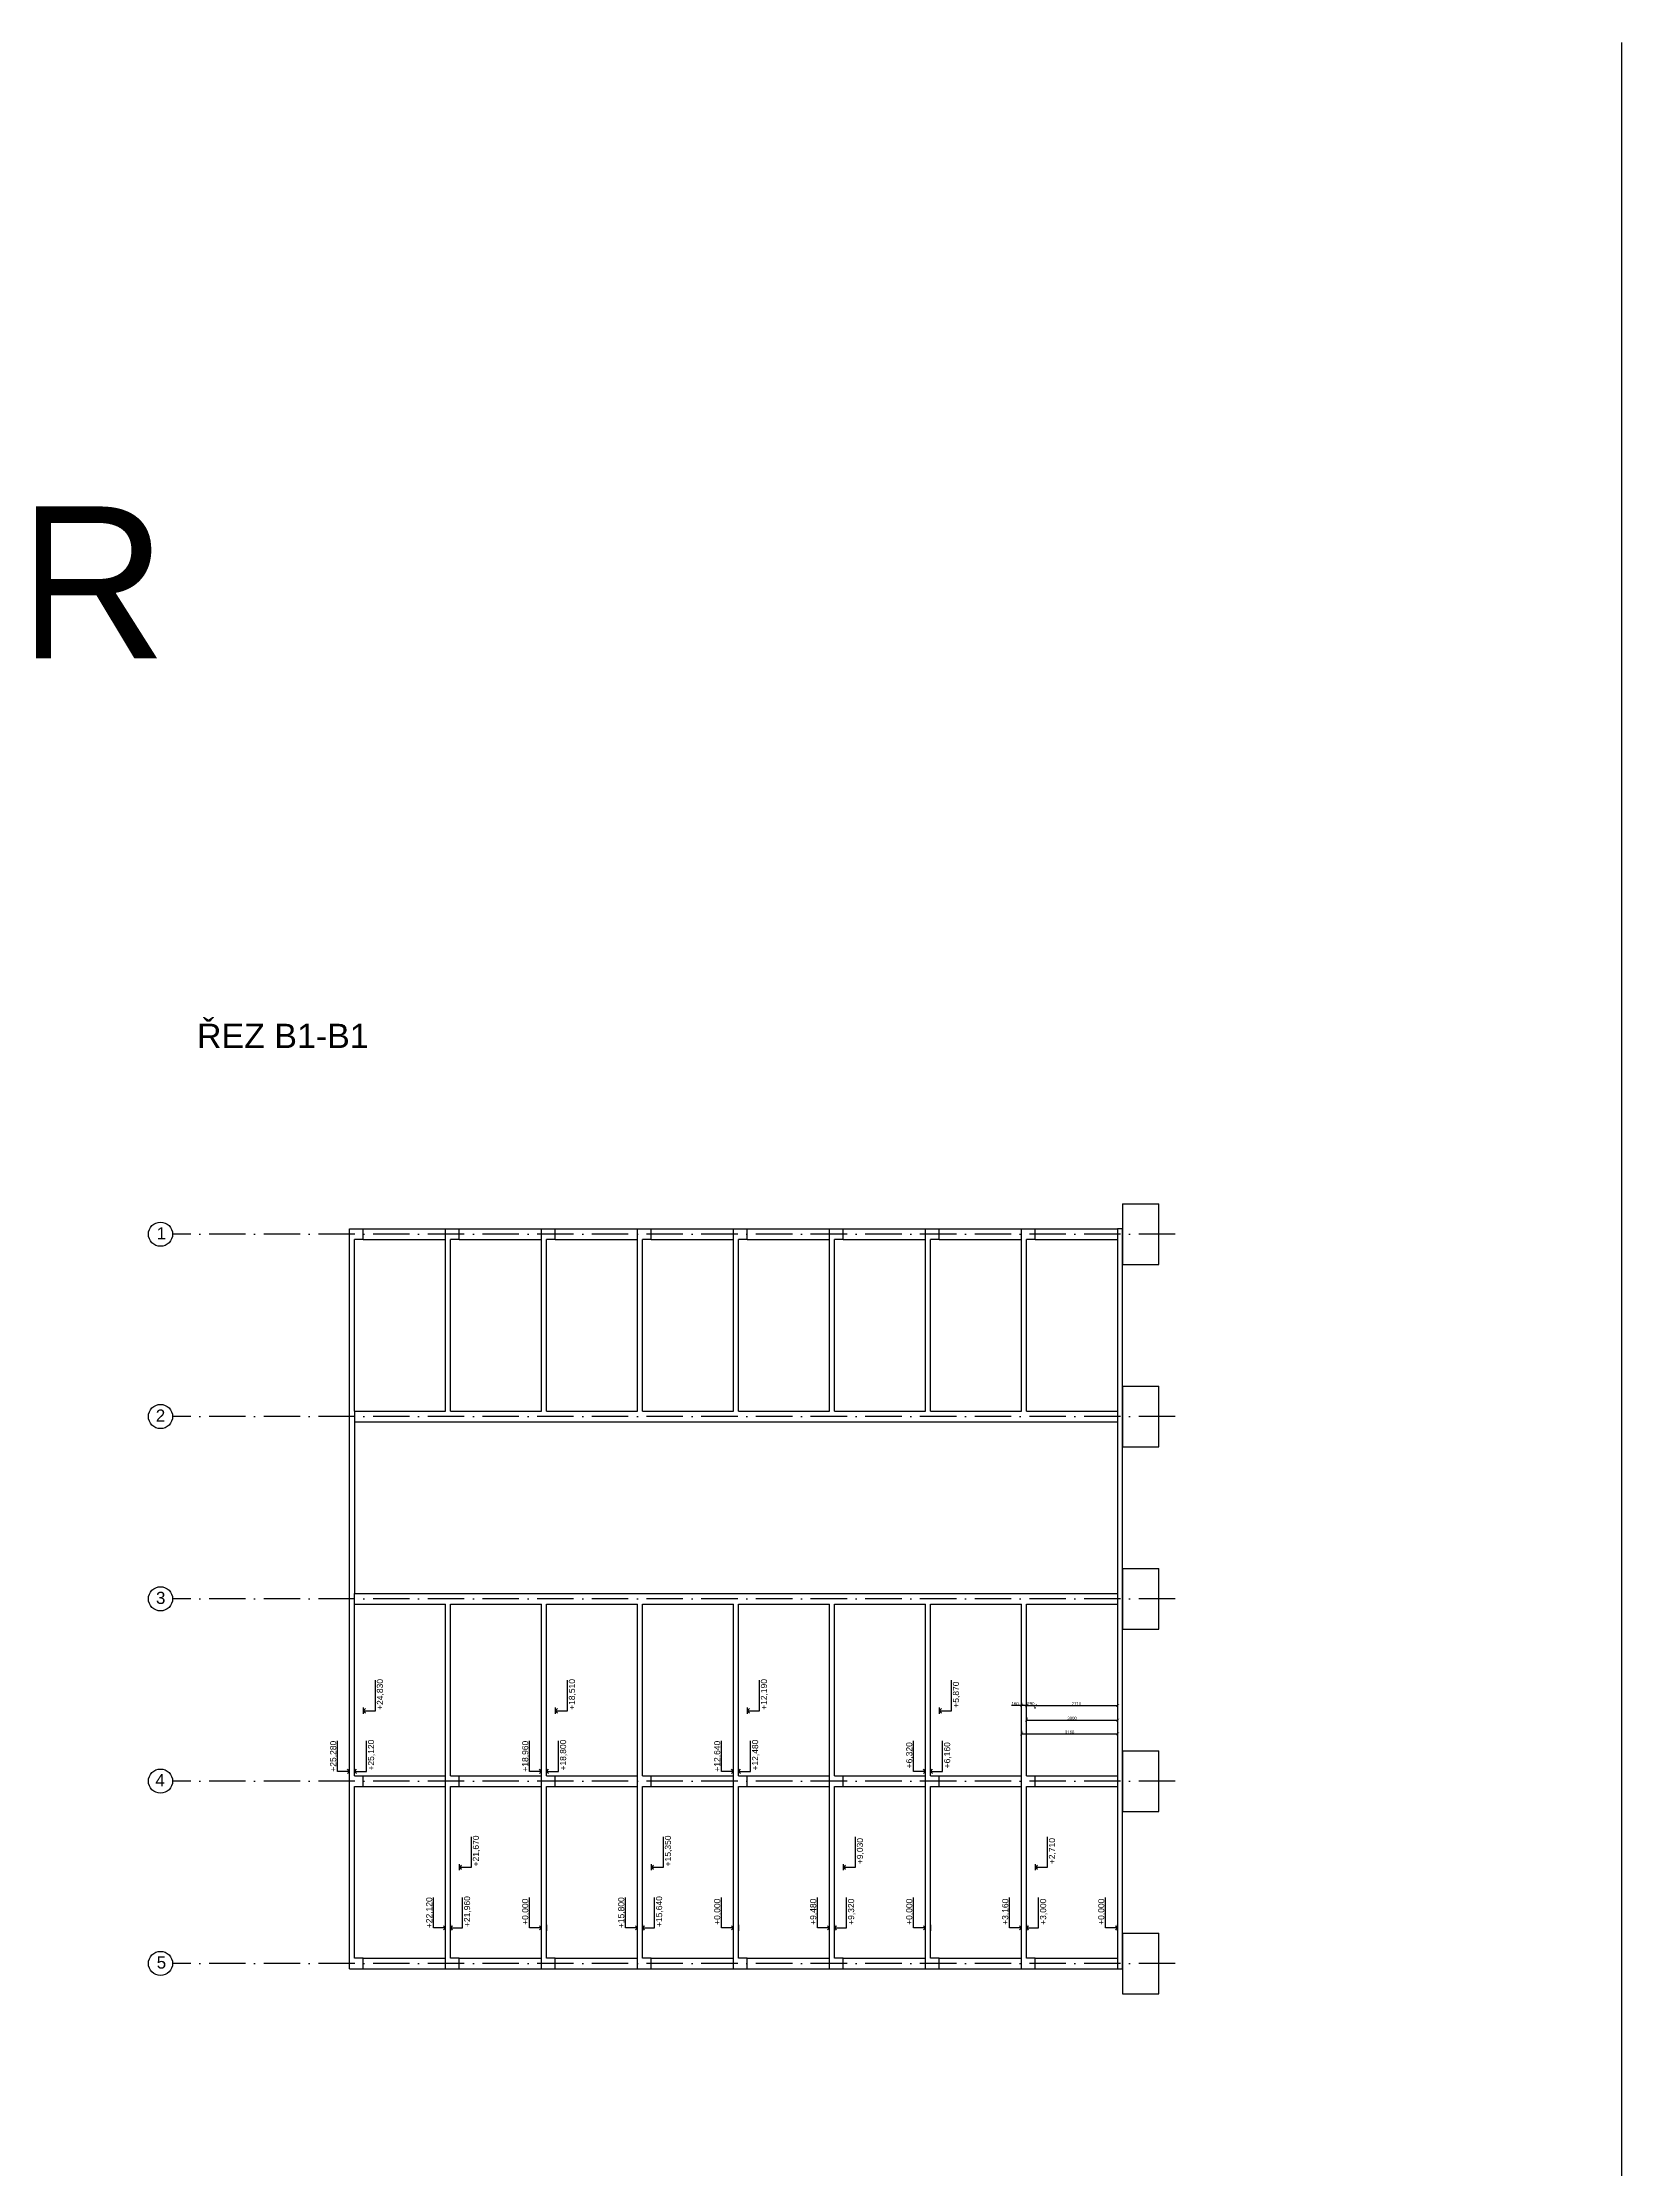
# Model space of a CAD drawing. Header units: millimetres. Extents: x 1924 to 471109, y -30014 to 109986.
# Drawn here: x 53893 to 105861, y 39986 to 109986 of the extents above; entities that cross this region are included whole.
import ezdxf

# ---------------------------------------------------------------- set-up
doc = ezdxf.new("R2010")
doc.units = ezdxf.units.MM
doc.header["$LTSCALE"] = 100
doc.linetypes.add('ACAD_ISO10W100', pattern=[18, 12, -3, 0, -3])
for name, color, linetype in [('koty', 140, 'Continuous'), ('rez osy', 255, 'ACAD_ISO10W100'), ('rez sloupy', 90, 'Continuous')]:
    doc.layers.add(name, color=color, linetype=linetype)
for name, color, linetype, lineweight, plot in [('nosne steny', 140, 'Continuous', 30, False), ('podlazi', 40, 'Continuous', 30, False), ('rez pasy+podlazi', 40, 'Continuous', 30, False)]:
    doc.layers.add(name, color=color, linetype=linetype, lineweight=lineweight, plot=plot)
for name, color, linetype, plot in [('osy objektu', 130, 'ACAD_ISO10W100', False), ('osy objektu text', 130, 'Continuous', False), ('patky', 240, 'Continuous', False), ('POJMENOVANI', 255, 'Continuous', False), ('popisky', 140, 'Continuous', False)]:
    doc.layers.add(name, color=color, linetype=linetype, plot=plot)
doc.styles.add('osy', font='arial.ttf', dxfattribs={"height": 400})
doc.styles.add('popisky', font='arial.ttf', dxfattribs={"height": 200})
doc.styles.get("Standard").update_dxf_attribs({"font": 'arial.ttf'})
doc.styles.add('ZADANI', font='arial.ttf', dxfattribs={"height": 5000})
doc.dimstyles.new('koty 100', dxfattribs={"dimtxt": 100, "dimasz": 100, "dimexe": 50, "dimexo": 100, "dimgap": 10, "dimtad": 1, "dimtxsty": 'Standard', "dimblk": 'ARCHTICK', "dimcen": 2.5, "dimadec": 0, "dimazin": 0, "dimtfac": 1, "dimtmove": 0, "dimatfit": 3, "dimfxl": 1, "dimarcsym": 0})

# ---------------------------------------------------------------- blocks, each defined once
blk = doc.blocks.new('_ArchTick')
at = {"color": 0, "linetype": 'ByBlock', "const_width": 0.15}
blk.add_lwpolyline([(-0.5, -0.5), (0.5, 0.5)], dxfattribs=at)
blk = doc.blocks.new('*D48')
at = {"layer": 'Defpoints', "color": 0, "transparency": 16777216}
for p in [(86118, 55243), (86278, 55254), (86278, 55243)]:
    blk.add_point(p, dxfattribs=at)
at = {"layer": 'koty', "color": 0, "lineweight": -2, "transparency": 16777216}
for p, q in [((86118, 55343), (86118, 55304)), ((86278, 55343), (86278, 55304)), ((86118, 55254), (85787, 55254)), ((86278, 55254), (86118, 55254))]:
    blk.add_line(p, q, dxfattribs=at)
at = {"layer": 'koty', "color": 0, "lineweight": -2, "transparency": 16777216, "xscale": 100, "yscale": 100, "zscale": 100, "rotation": 180}
blk.add_blockref('_ArchTick', (86118, 55254), dxfattribs=at)
at = {"layer": 'koty', "color": 0, "lineweight": -2, "transparency": 16777216, "xscale": 100, "yscale": 100, "zscale": 100}
blk.add_blockref('_ArchTick', (86278, 55254), dxfattribs=at)
at = {"layer": 'koty', "color": 0, "transparency": 16777216, "insert": (85903, 55315), "char_height": 100, "attachment_point": 5}
blk.add_mtext('160', dxfattribs=at)
blk = doc.blocks.new('*D44')
at = {"layer": 'Defpoints', "color": 0, "transparency": 16777216}
for p in [(86278, 55243), (86568, 55257), (86568, 55254)]:
    blk.add_point(p, dxfattribs=at)
at = {"layer": 'koty', "color": 0, "lineweight": -2, "transparency": 16777216}
for p, q in [((86278, 55343), (86278, 55304)), ((86278, 55254), (86568, 55254)), ((86568, 55157), (86568, 55204))]:
    blk.add_line(p, q, dxfattribs=at)
at = {"layer": 'koty', "color": 0, "lineweight": -2, "transparency": 16777216, "xscale": 100, "yscale": 100, "zscale": 100, "rotation": 180}
blk.add_blockref('_ArchTick', (86278, 55254), dxfattribs=at)
at = {"layer": 'koty', "color": 0, "lineweight": -2, "transparency": 16777216, "xscale": 100, "yscale": 100, "zscale": 100}
blk.add_blockref('_ArchTick', (86568, 55254), dxfattribs=at)
at = {"layer": 'koty', "color": 0, "transparency": 16777216, "insert": (86423, 55315), "char_height": 100, "attachment_point": 5}
blk.add_mtext('290', dxfattribs=at)
blk = doc.blocks.new('*D45')
at = {"layer": 'Defpoints', "color": 0, "transparency": 16777216}
for p in [(86568, 55257), (89278, 55254), (89278, 55243)]:
    blk.add_point(p, dxfattribs=at)
at = {"layer": 'koty', "color": 0, "lineweight": -2, "transparency": 16777216}
for p, q in [((89278, 55343), (89278, 55304)), ((86568, 55254), (89278, 55254)), ((86568, 55157), (86568, 55204))]:
    blk.add_line(p, q, dxfattribs=at)
at = {"layer": 'koty', "color": 0, "lineweight": -2, "transparency": 16777216, "xscale": 100, "yscale": 100, "zscale": 100, "rotation": 180}
blk.add_blockref('_ArchTick', (86568, 55254), dxfattribs=at)
at = {"layer": 'koty', "color": 0, "lineweight": -2, "transparency": 16777216, "xscale": 100, "yscale": 100, "zscale": 100}
blk.add_blockref('_ArchTick', (89278, 55254), dxfattribs=at)
at = {"layer": 'koty', "color": 0, "transparency": 16777216, "insert": (87923, 55315), "char_height": 100, "attachment_point": 5}
blk.add_mtext('2710', dxfattribs=at)
blk = doc.blocks.new('*D46')
at = {"layer": 'Defpoints', "color": 0, "transparency": 16777216}
for p in [(86278, 54775), (89278, 54775), (89278, 54775)]:
    blk.add_point(p, dxfattribs=at)
at = {"layer": 'koty', "color": 0, "lineweight": -2, "transparency": 16777216}
for p, q in [((86278, 54875), (86278, 54825)), ((86278, 54775), (89278, 54775)), ((89278, 54875), (89278, 54825))]:
    blk.add_line(p, q, dxfattribs=at)
at = {"layer": 'koty', "color": 0, "lineweight": -2, "transparency": 16777216, "xscale": 100, "yscale": 100, "zscale": 100, "rotation": 180}
blk.add_blockref('_ArchTick', (86278, 54775), dxfattribs=at)
at = {"layer": 'koty', "color": 0, "lineweight": -2, "transparency": 16777216, "xscale": 100, "yscale": 100, "zscale": 100}
blk.add_blockref('_ArchTick', (89278, 54775), dxfattribs=at)
at = {"layer": 'koty', "color": 0, "transparency": 16777216, "insert": (87778, 54836), "char_height": 100, "attachment_point": 5}
blk.add_mtext('3000', dxfattribs=at)
blk = doc.blocks.new('*D47')
at = {"layer": 'Defpoints', "color": 0, "transparency": 16777216}
for p in [(86118, 54320), (89278, 54320), (89278, 54320)]:
    blk.add_point(p, dxfattribs=at)
at = {"layer": 'koty', "color": 0, "lineweight": -2, "transparency": 16777216}
for p, q in [((86118, 54420), (86118, 54370)), ((86118, 54320), (89278, 54320)), ((89278, 54420), (89278, 54370))]:
    blk.add_line(p, q, dxfattribs=at)
at = {"layer": 'koty', "color": 0, "lineweight": -2, "transparency": 16777216, "xscale": 100, "yscale": 100, "zscale": 100, "rotation": 180}
blk.add_blockref('_ArchTick', (86118, 54320), dxfattribs=at)
at = {"layer": 'koty', "color": 0, "lineweight": -2, "transparency": 16777216, "xscale": 100, "yscale": 100, "zscale": 100}
blk.add_blockref('_ArchTick', (89278, 54320), dxfattribs=at)
at = {"layer": 'koty', "color": 0, "transparency": 16777216, "insert": (87698, 54381), "char_height": 100, "attachment_point": 5}
blk.add_mtext('3160', dxfattribs=at)

msp = doc.modelspace()

# ---------------------------------------------------------------- linework, layer by layer
at = {"layer": 'nosne steny'}
for p, q in [((64158.329, 64941.005), (67158.329, 64941.005)), ((64158.329, 64591.005), (67158.329, 64591.005)), ((67158.329, 64591.005), (70318.329, 64591.005)), ((67318.329, 64941.005), (70318.329, 64941.005)), ((70318.329, 64591.005), (73478.329, 64591.005)), ((70478.329, 64941.005), (73478.329, 64941.005)), ((73478.329, 64591.005), (76638.329, 64591.005)), ((73638.329, 64941.005), (76638.329, 64941.005)), ((76638.329, 64591.005), (79798.329, 64591.005)), ((76798.329, 64941.005), (79798.329, 64941.005)), ((79798.329, 64591.005), (82958.329, 64591.005)), ((79958.329, 64941.005), (82958.329, 64941.005)), ((82958.329, 64591.005), (86118.329, 64591.005)), ((83118.329, 64941.005), (86118.329, 64941.005)), ((86118.329, 64591.005), (89278.329, 64591.005)), ((86278.329, 64941.005), (89278.329, 64941.005)), ((64158.329, 58941.005), (67158.329, 58941.005)), ((67158.329, 58941.005), (70318.329, 58941.005)), ((70318.329, 58941.005), (73478.329, 58941.005)), ((73478.329, 58941.005), (76638.329, 58941.005)), ((76638.329, 58941.005), (79798.329, 58941.005)), ((79798.329, 58941.005), (82958.329, 58941.005)), ((82958.329, 58941.005), (86118.329, 58941.005)), ((86118.329, 58941.005), (89278.329, 58941.005)), ((64158.329, 58591.005), (67158.329, 58591.005)), ((67318.329, 58591.005), (70318.329, 58591.005)), ((70478.329, 58591.005), (73478.329, 58591.005)), ((73638.329, 58591.005), (76638.329, 58591.005)), ((76798.329, 58591.005), (79798.329, 58591.005)), ((79958.329, 58591.005), (82958.329, 58591.005)), ((83118.329, 58591.005), (86118.329, 58591.005)), ((86278.329, 58591.005), (89278.329, 58591.005))]:
    msp.add_line(p, q, dxfattribs=at)
at = {"layer": 'osy objektu'}
for p, q in [((91173.329, 70766.005), (58173.329, 70766.005)), ((91173.329, 64766.005), (58173.329, 64766.005)), ((91173.329, 58766.005), (58173.329, 58766.005)), ((91173.329, 52766.005), (58173.329, 52766.005)), ((91173.329, 46766.005), (58173.329, 46766.005))]:
    msp.add_line(p, q, dxfattribs=at)
at = {"layer": 'osy objektu text'}
for centre in [(57775.088, 70766.005), (57775.088, 64766.005), (57775.088, 58766.005), (57775.088, 52766.005), (57775.088, 46766.005)]:
    msp.add_circle(centre, 398.24, dxfattribs=at)
at = {"layer": 'patky'}
for p, q in [((89438.329, 71766.005), (90638.329, 71766.005)), ((89438.329, 71766.005), (89438.329, 69766.005)), ((90638.329, 69766.005), (90638.329, 71766.005)), ((89438.329, 69766.005), (90638.329, 69766.005)), ((89438.329, 65766.005), (90638.329, 65766.005)), ((89438.329, 65766.005), (89438.329, 63766.005)), ((90638.329, 63766.005), (90638.329, 65766.005)), ((89438.329, 63766.005), (90638.329, 63766.005)), ((89438.329, 59766.005), (90638.329, 59766.005)), ((89438.329, 59766.005), (89438.329, 57766.005)), ((90638.329, 57766.005), (90638.329, 59766.005)), ((89438.329, 57766.005), (90638.329, 57766.005)), ((89438.329, 53766.005), (90638.329, 53766.005)), ((89438.329, 53766.005), (89438.329, 51766.005)), ((90638.329, 51766.005), (90638.329, 53766.005)), ((89438.329, 51766.005), (90638.329, 51766.005)), ((89438.329, 47766.005), (90638.329, 47766.005)), ((89438.329, 47766.005), (89438.329, 45766.005)), ((90638.329, 45766.005), (90638.329, 47766.005)), ((89438.329, 45766.005), (90638.329, 45766.005))]:
    msp.add_line(p, q, dxfattribs=at)
at = {"layer": 'podlazi'}
for p, q in [((89438.329, 70941.005), (89278.329, 70941.005)), ((89278.329, 70941.005), (89278.329, 46591.005)), ((89438.329, 46591.005), (89438.329, 70941.005)), ((89278.329, 46591.005), (89438.329, 46591.005))]:
    msp.add_line(p, q, dxfattribs=at)
at = {"layer": 'POJMENOVANI'}
msp.add_line((105860.999, 109985.627), (105860.999, -30014.373), dxfattribs=at)
at = {"layer": 'popisky'}
for p, q in [((64848.329, 55084.502), (64848.329, 56084.502)), ((71168.329, 55084.502), (71168.329, 56084.502)), ((77488.329, 55084.502), (77488.329, 56084.502)), ((83808.329, 55084.502), (83808.329, 56084.502)), ((64448.329, 55184.502), (64448.329, 54984.502)), ((64448.329, 55084.502), (64519.039, 55155.213)), ((64448.329, 55084.502), (64848.329, 55084.502)), ((64448.329, 55084.502), (64519.039, 55013.792)), ((70768.329, 55184.502), (70768.329, 54984.502)), ((70768.329, 55084.502), (70839.039, 55155.213)), ((70768.329, 55084.502), (71168.329, 55084.502)), ((70768.329, 55084.502), (70839.039, 55013.792)), ((77088.329, 55184.502), (77088.329, 54984.502)), ((77088.329, 55084.502), (77159.039, 55155.213)), ((77088.329, 55084.502), (77488.329, 55084.502)), ((77088.329, 55084.502), (77159.039, 55013.792)), ((83408.329, 55184.502), (83408.329, 54984.502)), ((83408.329, 55084.502), (83479.039, 55155.213)), ((83408.329, 55084.502), (83808.329, 55084.502)), ((83408.329, 55084.502), (83479.039, 55013.792)), ((63598.329, 53088.433), (63598.329, 54088.433)), ((64558.329, 53088.433), (64558.329, 54088.433)), ((69918.329, 53088.433), (69918.329, 54088.433)), ((70878.329, 53088.433), (70878.329, 54088.433)), ((76238.329, 53088.433), (76238.329, 54088.433)), ((77198.329, 53088.433), (77198.329, 54088.433)), ((82558.329, 53088.433), (82558.329, 54088.433)), ((83518.329, 53088.433), (83518.329, 54088.433)), ((63998.329, 53088.433), (63598.329, 53088.433)), ((63998.329, 53088.433), (63927.618, 53159.143)), ((63998.329, 53088.433), (63927.618, 53017.722)), ((64158.329, 53088.433), (64229.039, 53159.143)), ((64158.329, 53088.433), (64558.329, 53088.433)), ((64158.329, 53088.433), (64229.039, 53017.722)), ((70318.329, 53088.433), (69918.329, 53088.433)), ((70318.329, 53088.433), (70247.618, 53159.143)), ((70318.329, 53088.433), (70247.618, 53017.722)), ((70478.329, 53088.433), (70549.039, 53159.143)), ((70478.329, 53088.433), (70878.329, 53088.433)), ((70478.329, 53088.433), (70549.039, 53017.722)), ((76638.329, 53088.433), (76238.329, 53088.433)), ((76638.329, 53088.433), (76567.618, 53159.143)), ((76638.329, 53088.433), (76567.618, 53017.722)), ((76798.329, 53088.433), (76869.039, 53159.143)), ((76798.329, 53088.433), (77198.329, 53088.433)), ((76798.329, 53088.433), (76869.039, 53017.722)), ((82958.329, 53088.433), (82558.329, 53088.433)), ((82958.329, 53088.433), (82887.618, 53159.143)), ((82958.329, 53088.433), (82887.618, 53017.722)), ((83118.329, 53088.433), (83189.039, 53159.143)), ((83118.329, 53088.433), (83518.329, 53088.433)), ((83118.329, 53088.433), (83189.039, 53017.722)), ((68008.329, 49934.502), (68008.329, 50934.502)), ((74328.329, 49934.502), (74328.329, 50934.502)), ((80648.329, 49934.502), (80648.329, 50934.502)), ((86968.329, 49934.502), (86968.329, 50934.502)), ((67608.329, 50034.502), (67608.329, 49834.502)), ((67608.329, 49934.502), (67679.039, 50005.213)), ((67608.329, 49934.502), (68008.329, 49934.502)), ((67608.329, 49934.502), (67679.039, 49863.792)), ((73928.329, 50034.502), (73928.329, 49834.502)), ((73928.329, 49934.502), (73999.039, 50005.213)), ((73928.329, 49934.502), (74328.329, 49934.502)), ((73928.329, 49934.502), (73999.039, 49863.792)), ((80248.329, 50034.502), (80248.329, 49834.502)), ((80248.329, 49934.502), (80319.039, 50005.213)), ((80248.329, 49934.502), (80648.329, 49934.502)), ((80248.329, 49934.502), (80319.039, 49863.792)), ((86568.329, 50034.502), (86568.329, 49834.502)), ((86568.329, 49934.502), (86639.039, 50005.213)), ((86568.329, 49934.502), (86968.329, 49934.502)), ((86568.329, 49934.502), (86639.039, 49863.792)), ((66758.329, 47938.433), (66758.329, 48938.433)), ((67718.329, 47938.433), (67718.329, 48938.433)), ((69918.329, 47938.433), (69918.329, 48938.433)), ((73078.329, 47938.433), (73078.329, 48938.433)), ((74038.329, 47938.433), (74038.329, 48938.433)), ((76238.329, 47938.433), (76238.329, 48938.433)), ((79398.329, 47938.433), (79398.329, 48938.433)), ((80358.329, 47938.433), (80358.329, 48938.433)), ((82558.329, 47938.433), (82558.329, 48938.433)), ((85718.329, 47938.433), (85718.329, 48938.433)), ((86678.329, 47938.433), (86678.329, 48938.433)), ((88878.329, 47938.433), (88878.329, 48938.433)), ((67158.329, 47938.433), (66758.329, 47938.433)), ((67158.329, 47938.433), (67087.618, 48009.143)), ((67158.329, 47938.433), (67087.618, 47867.722)), ((67318.329, 48038.433), (67318.329, 47838.433)), ((67318.329, 47938.433), (67389.039, 48009.143)), ((67318.329, 47938.433), (67718.329, 47938.433)), ((67318.329, 47938.433), (67389.039, 47867.722)), ((70318.329, 47938.433), (69918.329, 47938.433)), ((70318.329, 47938.433), (70247.618, 48009.143)), ((70318.329, 47938.433), (70247.618, 47867.722)), ((70318.329, 47838.433), (70318.329, 48038.433)), ((70478.329, 48038.433), (70478.329, 47838.433)), ((73478.329, 47938.433), (73078.329, 47938.433)), ((73478.329, 47938.433), (73407.618, 48009.143)), ((73478.329, 47938.433), (73407.618, 47867.722)), ((73638.329, 48038.433), (73638.329, 47838.433)), ((73638.329, 47938.433), (73709.039, 48009.143)), ((73638.329, 47938.433), (74038.329, 47938.433)), ((73638.329, 47938.433), (73709.039, 47867.722)), ((76638.329, 47938.433), (76238.329, 47938.433)), ((76638.329, 47938.433), (76567.618, 48009.143)), ((76638.329, 47938.433), (76567.618, 47867.722)), ((76638.329, 47838.433), (76638.329, 48038.433)), ((76798.329, 48038.433), (76798.329, 47838.433)), ((79798.329, 47938.433), (79398.329, 47938.433)), ((79798.329, 47938.433), (79727.618, 48009.143)), ((79798.329, 47938.433), (79727.618, 47867.722)), ((79958.329, 48038.433), (79958.329, 47838.433)), ((79958.329, 47938.433), (80029.039, 48009.143)), ((79958.329, 47938.433), (80358.329, 47938.433)), ((79958.329, 47938.433), (80029.039, 47867.722)), ((82958.329, 47938.433), (82558.329, 47938.433)), ((82958.329, 47938.433), (82887.618, 48009.143)), ((82958.329, 47938.433), (82887.618, 47867.722)), ((82958.329, 47838.433), (82958.329, 48038.433)), ((83118.329, 48038.433), (83118.329, 47838.433)), ((86118.329, 47938.433), (85718.329, 47938.433)), ((86118.329, 47938.433), (86047.618, 48009.143)), ((86118.329, 47938.433), (86047.618, 47867.722)), ((86278.329, 48038.433), (86278.329, 47838.433)), ((86278.329, 47938.433), (86349.039, 48009.143)), ((86278.329, 47938.433), (86678.329, 47938.433)), ((86278.329, 47938.433), (86349.039, 47867.722)), ((89278.329, 47938.433), (88878.329, 47938.433)), ((89278.329, 47938.433), (89207.618, 48009.143)), ((89278.329, 47938.433), (89207.618, 47867.722)), ((89278.329, 47838.433), (89278.329, 48038.433))]:
    msp.add_line(p, q, dxfattribs=at)
at = {"layer": 'rez pasy+podlazi'}
for p, q in [((63998.329, 64941.005), (63998.329, 70941.005)), ((63998.329, 70941.005), (64448.329, 70941.005)), ((64448.329, 70591.005), (64448.329, 70941.005)), ((67158.329, 64941.005), (67158.329, 70941.005)), ((67158.329, 70941.005), (67608.329, 70941.005)), ((67608.329, 70591.005), (67608.329, 70941.005)), ((70318.329, 64941.005), (70318.329, 70941.005)), ((70318.329, 70941.005), (70768.329, 70941.005)), ((70768.329, 70591.005), (70768.329, 70941.005)), ((73478.329, 64941.005), (73478.329, 70941.005)), ((73478.329, 70941.005), (73928.329, 70941.005)), ((73928.329, 70591.005), (73928.329, 70941.005)), ((76638.329, 64941.005), (76638.329, 70941.005)), ((76638.329, 70941.005), (77088.329, 70941.005)), ((77088.329, 70591.005), (77088.329, 70941.005)), ((79798.329, 64941.005), (79798.329, 70941.005)), ((79798.329, 70941.005), (80248.329, 70941.005)), ((80248.329, 70591.005), (80248.329, 70941.005)), ((82958.329, 64941.005), (82958.329, 70941.005)), ((82958.329, 70941.005), (83408.329, 70941.005)), ((83408.329, 70591.005), (83408.329, 70941.005)), ((86118.329, 64941.005), (86118.329, 70941.005)), ((86118.329, 70941.005), (86568.329, 70941.005)), ((86568.329, 70591.005), (86568.329, 70941.005)), ((64158.329, 64941.005), (64158.329, 70591.005)), ((64448.329, 70591.005), (64158.329, 70591.005)), ((67318.329, 64941.005), (67318.329, 70591.005)), ((67608.329, 70591.005), (67318.329, 70591.005)), ((70478.329, 64941.005), (70478.329, 70591.005)), ((70768.329, 70591.005), (70478.329, 70591.005)), ((73638.329, 64941.005), (73638.329, 70591.005)), ((73928.329, 70591.005), (73638.329, 70591.005)), ((76798.329, 64941.005), (76798.329, 70591.005)), ((77088.329, 70591.005), (76798.329, 70591.005)), ((79958.329, 64941.005), (79958.329, 70591.005)), ((80248.329, 70591.005), (79958.329, 70591.005)), ((83118.329, 64941.005), (83118.329, 70591.005)), ((83408.329, 70591.005), (83118.329, 70591.005)), ((86278.329, 64941.005), (86278.329, 70591.005)), ((86568.329, 70591.005), (86278.329, 70591.005)), ((63998.329, 58941.005), (63998.329, 64941.005)), ((64158.329, 64941.005), (64158.329, 58941.005)), ((63998.329, 58591.005), (63998.329, 58941.005)), ((64158.329, 58591.005), (64158.329, 58941.005)), ((63998.329, 46591.005), (63998.329, 58591.005)), ((64158.329, 52941.005), (64158.329, 58591.005)), ((67158.329, 46591.005), (67158.329, 58591.005)), ((67318.329, 52941.005), (67318.329, 58591.005)), ((70318.329, 46591.005), (70318.329, 58591.005)), ((70478.329, 52941.005), (70478.329, 58591.005)), ((73478.329, 46591.005), (73478.329, 58591.005)), ((73638.329, 52941.005), (73638.329, 58591.005)), ((76638.329, 46591.005), (76638.329, 58591.005)), ((76798.329, 52941.005), (76798.329, 58591.005)), ((79798.329, 46591.005), (79798.329, 58591.005)), ((79958.329, 52941.005), (79958.329, 58591.005)), ((82958.329, 46591.005), (82958.329, 58591.005)), ((83118.329, 52941.005), (83118.329, 58591.005)), ((86118.329, 46591.005), (86118.329, 58591.005)), ((86278.329, 52941.005), (86278.329, 58591.005)), ((64158.329, 52941.005), (64448.329, 52941.005)), ((64158.329, 46941.005), (64158.329, 52591.005)), ((64158.329, 52591.005), (64448.329, 52591.005)), ((64448.329, 52591.005), (64448.329, 52941.005)), ((67318.329, 52941.005), (67608.329, 52941.005)), ((67318.329, 46941.005), (67318.329, 52591.005)), ((67318.329, 52591.005), (67608.329, 52591.005)), ((67608.329, 52591.005), (67608.329, 52941.005)), ((70478.329, 52941.005), (70768.329, 52941.005)), ((70478.329, 46941.005), (70478.329, 52591.005)), ((70478.329, 52591.005), (70768.329, 52591.005)), ((70768.329, 52591.005), (70768.329, 52941.005)), ((73638.329, 52941.005), (73928.329, 52941.005)), ((73638.329, 46941.005), (73638.329, 52591.005)), ((73638.329, 52591.005), (73928.329, 52591.005)), ((73928.329, 52591.005), (73928.329, 52941.005)), ((76798.329, 52941.005), (77088.329, 52941.005)), ((76798.329, 46941.005), (76798.329, 52591.005)), ((76798.329, 52591.005), (77088.329, 52591.005)), ((77088.329, 52591.005), (77088.329, 52941.005)), ((79958.329, 52941.005), (80248.329, 52941.005)), ((79958.329, 46941.005), (79958.329, 52591.005)), ((79958.329, 52591.005), (80248.329, 52591.005)), ((80248.329, 52591.005), (80248.329, 52941.005)), ((83118.329, 52941.005), (83408.329, 52941.005)), ((83118.329, 46941.005), (83118.329, 52591.005)), ((83118.329, 52591.005), (83408.329, 52591.005)), ((83408.329, 52591.005), (83408.329, 52941.005)), ((86278.329, 52941.005), (86568.329, 52941.005)), ((86278.329, 46941.005), (86278.329, 52591.005)), ((86278.329, 52591.005), (86568.329, 52591.005)), ((86568.329, 52591.005), (86568.329, 52941.005)), ((64448.329, 46941.005), (64158.329, 46941.005)), ((64448.329, 46591.005), (64448.329, 46941.005)), ((67608.329, 46941.005), (67318.329, 46941.005)), ((67608.329, 46591.005), (67608.329, 46941.005)), ((70768.329, 46941.005), (70478.329, 46941.005)), ((70768.329, 46591.005), (70768.329, 46941.005)), ((73928.329, 46941.005), (73638.329, 46941.005)), ((73928.329, 46591.005), (73928.329, 46941.005)), ((77088.329, 46941.005), (76798.329, 46941.005)), ((77088.329, 46591.005), (77088.329, 46941.005)), ((80248.329, 46941.005), (79958.329, 46941.005)), ((80248.329, 46591.005), (80248.329, 46941.005)), ((83408.329, 46941.005), (83118.329, 46941.005)), ((83408.329, 46591.005), (83408.329, 46941.005)), ((86568.329, 46941.005), (86278.329, 46941.005)), ((86568.329, 46591.005), (86568.329, 46941.005)), ((63998.329, 46591.005), (64448.329, 46591.005)), ((67158.329, 46591.005), (67608.329, 46591.005)), ((70318.329, 46591.005), (70768.329, 46591.005)), ((73478.329, 46591.005), (73928.329, 46591.005)), ((76638.329, 46591.005), (77088.329, 46591.005)), ((79798.329, 46591.005), (80248.329, 46591.005)), ((82958.329, 46591.005), (83408.329, 46591.005)), ((86118.329, 46591.005), (86568.329, 46591.005))]:
    msp.add_line(p, q, dxfattribs=at)
at = {"layer": 'rez sloupy'}
for p, q in [((64448.329, 70941.005), (67158.329, 70941.005)), ((67608.329, 70941.005), (70318.329, 70941.005)), ((70768.329, 70941.005), (73478.329, 70941.005)), ((73928.329, 70941.005), (76638.329, 70941.005)), ((77088.329, 70941.005), (79798.329, 70941.005)), ((80248.329, 70941.005), (82958.329, 70941.005)), ((83408.329, 70941.005), (86118.329, 70941.005)), ((86568.329, 70941.005), (89278.329, 70941.005)), ((64448.329, 70591.005), (67158.329, 70591.005)), ((67608.329, 70591.005), (70318.329, 70591.005)), ((70768.329, 70591.005), (73478.329, 70591.005)), ((73928.329, 70591.005), (76638.329, 70591.005)), ((77088.329, 70591.005), (79798.329, 70591.005)), ((80248.329, 70591.005), (82958.329, 70591.005)), ((83408.329, 70591.005), (86118.329, 70591.005)), ((86568.329, 70591.005), (89278.329, 70591.005)), ((64448.329, 52941.005), (67158.329, 52941.005)), ((64448.329, 52591.005), (67158.329, 52591.005)), ((67608.329, 52941.005), (70318.329, 52941.005)), ((67608.329, 52591.005), (70318.329, 52591.005)), ((70768.329, 52941.005), (73478.329, 52941.005)), ((70768.329, 52591.005), (73478.329, 52591.005)), ((73928.329, 52941.005), (76638.329, 52941.005)), ((73928.329, 52591.005), (76638.329, 52591.005)), ((77088.329, 52941.005), (79798.329, 52941.005)), ((77088.329, 52591.005), (79798.329, 52591.005)), ((80248.329, 52941.005), (82958.329, 52941.005)), ((80248.329, 52591.005), (82958.329, 52591.005)), ((83408.329, 52941.005), (86118.329, 52941.005)), ((83408.329, 52591.005), (86118.329, 52591.005)), ((86568.329, 52941.005), (89278.329, 52941.005)), ((86568.329, 52591.005), (89278.329, 52591.005)), ((64448.329, 46941.005), (67158.329, 46941.005)), ((67608.329, 46941.005), (70318.329, 46941.005)), ((70768.329, 46941.005), (73478.329, 46941.005)), ((73928.329, 46941.005), (76638.329, 46941.005)), ((77088.329, 46941.005), (79798.329, 46941.005)), ((80248.329, 46941.005), (82958.329, 46941.005)), ((83408.329, 46941.005), (86118.329, 46941.005)), ((86568.329, 46941.005), (89278.329, 46941.005)), ((64448.329, 46591.005), (67158.329, 46591.005)), ((67608.329, 46591.005), (70318.329, 46591.005)), ((70768.329, 46591.005), (73478.329, 46591.005)), ((73928.329, 46591.005), (76638.329, 46591.005)), ((77088.329, 46591.005), (79798.329, 46591.005)), ((80248.329, 46591.005), (82958.329, 46591.005)), ((83408.329, 46591.005), (86118.329, 46591.005)), ((86568.329, 46591.005), (89278.329, 46591.005))]:
    msp.add_line(p, q, dxfattribs=at)

# ---------------------------------------------------------------- texts
at = {"layer": 'osy objektu text', "char_height": 400, "attachment_point": 1, "style": 'osy'}
for s, insert in [('1', (57650.468, 70997.26)), ('2', (57620.722, 64997.26)), ('3', (57627.156, 58997.26)), ('4', (57608.449, 52997.26)), ('5', (57650.468, 46997.26))]:
    msp.add_mtext_dynamic_manual_height_columns(s, width=3598.57763, gutter_width=2000, heights=[0], dxfattribs=dict(at, insert=insert))
at = {"layer": 'POJMENOVANI', "insert": (3267.259, 94718.732), "char_height": 5000, "attachment_point": 1, "style": 'ZADANI'}
msp.add_mtext_dynamic_manual_height_columns('ZAKLADNÍ TVAR', width=82235.22981, gutter_width=25000, heights=[0], dxfattribs=at)
at = {"layer": 'popisky', "char_height": 200, "attachment_point": 1, "rotation": 90, "style": 'popisky'}
for s, insert in [('\\pxi-3,l4,t4;+24,830', (64896.071, 54910.303)), ('\\pxi-3,l4,t4;+18,510', (71216.071, 54910.303)), ('\\pxi-3,l4,t4;+12,190', (77536.071, 54910.303)), ('\\pxi-3,l4,t4;+5,870', (83856.071, 54982.45)), ('\\pxi-3,l4,t4;+25,280', (63357.353, 52877.545)), ('\\pxi-3,l4,t4;+25,120', (64606.071, 52914.233)), ('\\pxi-3,l4,t4;+18,960', (69677.353, 52877.545)), ('\\pxi-3,l4,t4;+18,800', (70926.071, 52914.233)), ('\\pxi-3,l4,t4;+12,640', (75997.353, 52877.545)), ('\\pxi-3,l4,t4;+12,480', (77246.071, 52914.233)), ('\\pxi-3,l4,t4;+6,320', (82317.353, 52986.38)), ('\\pxi-3,l4,t4;+6,160', (83566.071, 52986.38)), ('\\pxi-3,l4,t4;+21,670', (68056.071, 49760.303)), ('\\pxi-3,l4,t4;+15,350', (74376.071, 49760.303)), ('\\pxi-3,l4,t4;+9,030', (80696.071, 49832.45)), ('\\pxi-3,l4,t4;+2,710', (87016.071, 49832.45)), ('\\pxi-3,l4,t4;+22,120', (66517.353, 47727.545)), ('\\pxi-3,l4,t4;+21,960', (67766.071, 47764.233)), ('\\pxi-3,l4,t4;+0,000', (69677.353, 47836.38)), ('\\pxi-3,l4,t4;+15,800', (72837.353, 47727.545)), ('\\pxi-3,l4,t4;+15,640', (74086.071, 47764.233)), ('\\pxi-3,l4,t4;+0,000', (75997.353, 47836.38)), ('\\pxi-3,l4,t4;+9,480', (79157.353, 47836.38)), ('\\pxi-3,l4,t4;+9,320', (80406.071, 47836.38)), ('\\pxi-3,l4,t4;+0,000', (82317.353, 47836.38)), ('\\pxi-3,l4,t4;+3,160', (85477.353, 47836.38)), ('\\pxi-3,l4,t4;+3,000', (86726.071, 47836.38)), ('\\pxi-3,l4,t4;+0,000', (88637.353, 47836.38))]:
    msp.add_mtext_dynamic_manual_height_columns(s, width=903.81092, gutter_width=1000, heights=[0], dxfattribs=dict(at, insert=insert))
at = {"layer": 'rez osy', "insert": (58976.187, 77693.283), "char_height": 800, "attachment_point": 1, "style": 'popisky'}
msp.add_mtext_dynamic_manual_height_columns('ŘEZ B1-B1', width=5981.13627, gutter_width=1000, heights=[0], dxfattribs=at)

# ---------------------------------------------------------------- dimensions: what is measured, and where the dimension line sits
at = {"layer": 'koty'}
dim = msp.add_linear_dim(base=(86278.329, 55253.952), p1=(86118.329, 55243.244), p2=(86278.329, 55243.244), angle=180, dimstyle='koty 100', dxfattribs=at)
dim.commit()
dim.dimension.update_dxf_attribs({"geometry": '*D48', "text_midpoint": (85902.735, 55253.952), "dimtype": 160})
for base, p1, p2, picture, middle in [((86568.329, 55253.952), (86278.329, 55243.244), (86568.329, 55256.576), '*D44', (86423.329, 55315.009)), ((89278.329, 55253.952), (86568.329, 55256.576), (89278.329, 55242.533), '*D45', (87923.329, 55315.009))]:
    dim = msp.add_linear_dim(base=base, p1=p1, p2=p2, angle=180, dimstyle='koty 100', override={"dimtmove": 1}, dxfattribs=at)
    dim.commit()
    dim.dimension.update_dxf_attribs({"geometry": picture, "text_midpoint": middle})
for base, p1, p2, picture, middle in [((89278.329, 54774.571), (86278.329, 54774.571), (89278.329, 54774.571), '*D46', (87778.329, 54835.662)), ((89278.329, 54320.372), (86118.329, 54320.372), (89278.329, 54320.372), '*D47', (87698.329, 54381.464))]:
    dim = msp.add_linear_dim(base=base, p1=p1, p2=p2, angle=180, dimstyle='koty 100', dxfattribs=at)
    dim.commit()
    dim.dimension.update_dxf_attribs({"geometry": picture, "text_midpoint": middle})

doc.saveas('drawing.dxf')
